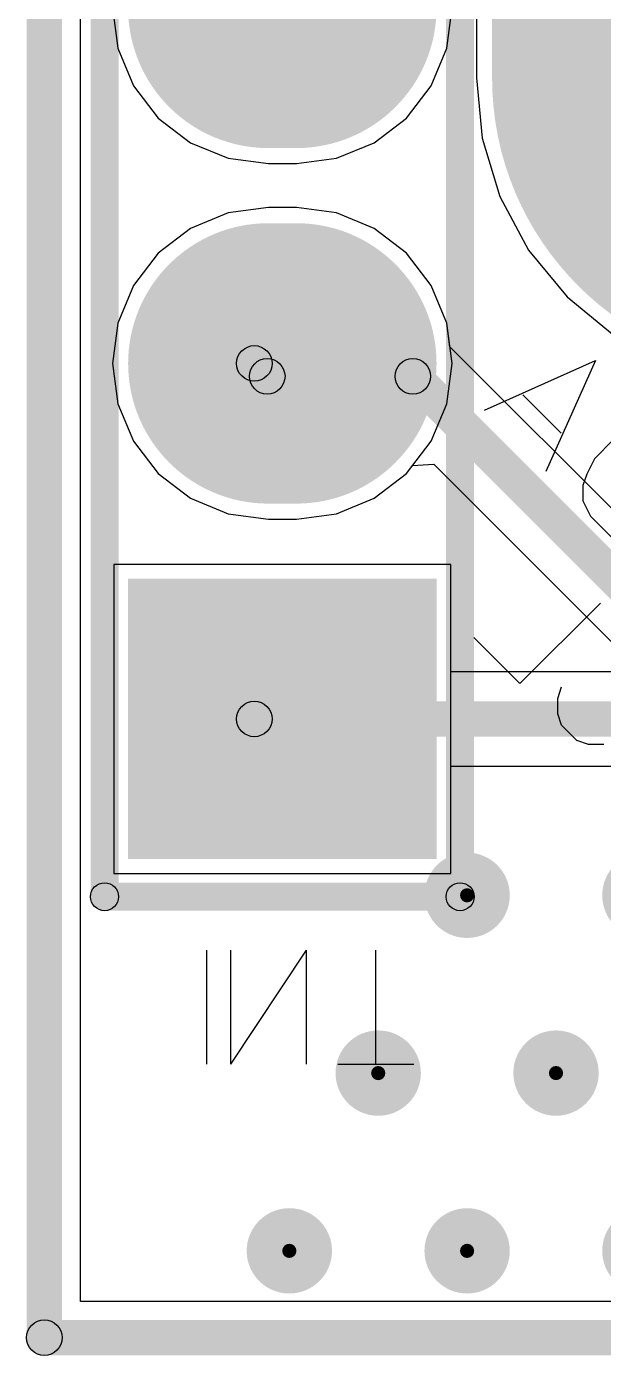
# Model space of a CAD drawing. Header units: millimetres. Extents: x -12 to 5350, y -10 to 5375.
# Drawn here: x -11.63 to -7.51, y -9.63 to -0.13 of the extents above; entities that cross this region are included whole.
import ezdxf

# ---------------------------------------------------------------- set-up
doc = ezdxf.new("R2010")
doc.units = ezdxf.units.MM
for name, color, linetype in [('BottomLayer', 5, 'Continuous'), ('BottomOverlay', 54, 'Continuous'), ('BottomSolder', 6, 'Continuous'), ('KeepOutLayer', 6, 'Continuous'), ('MultiLayer', 9, 'Continuous'), ('PadHoleLayer', 156, 'Continuous'), ('TopLayer', 1, 'Continuous'), ('TopOverlay', 2, 'Continuous'), ('TopSolder', 216, 'Continuous'), ('ViaHoleLayer', 16, 'Continuous')]:
    doc.layers.add(name, color=color, linetype=linetype)

# ---------------------------------------------------------------- blocks, each defined once
blk = doc.blocks.new('HDR1X5_109')
at = {"layer": 'BottomLayer'}
blk.add_hatch(color=5, dxfattribs=at).paths.add_polyline_path([(-0.9, 1), (0.9, 1), (0.9, -1), (-0.9, -1)])
h = blk.add_hatch(color=5, dxfattribs=at)
edge = h.paths.add_edge_path()
edge.add_arc((2.54, -0.1), 0.9, 180, 360)
edge.add_line((3.44, -0.1), (3.44, 0.1))
edge.add_arc((2.54, 0.1), 0.9, 0, 180)
edge.add_line((1.64, 0.1), (1.64, -0.1))
h = blk.add_hatch(color=5, dxfattribs=at)
edge = h.paths.add_edge_path()
edge.add_arc((5.08, -0.1), 0.9, 180, 360)
edge.add_line((5.98, -0.1), (5.98, 0.1))
edge.add_arc((5.08, 0.1), 0.9, 0, 180)
edge.add_line((4.18, 0.1), (4.18, -0.1))
at = {"layer": 'BottomSolder'}
blk.add_hatch(color=6, dxfattribs=at).paths.add_polyline_path([(-1.0016, 1.1016), (1.0016, 1.1016), (1.0016, -1.1016), (-1.0016, -1.1016)])
h = blk.add_hatch(color=6, dxfattribs=at)
edge = h.paths.add_edge_path()
edge.add_arc((2.54, -0.1), 1.0016, 180, 360)
edge.add_line((3.5416, -0.1), (3.5416, 0.1))
edge.add_arc((2.54, 0.1), 1.0016, 0, 180)
edge.add_line((1.5384, 0.1), (1.5384, -0.1))
h = blk.add_hatch(color=6, dxfattribs=at)
edge = h.paths.add_edge_path()
edge.add_arc((5.08, -0.1), 1.0016, 180, 360)
edge.add_line((6.0816, -0.1), (6.0816, 0.1))
edge.add_arc((5.08, 0.1), 1.0016, 0, 180)
edge.add_line((4.0784, 0.1), (4.0784, -0.1))
at = {"layer": 'MultiLayer'}
blk.add_hatch(color=9, dxfattribs=at).paths.add_polyline_path([(-0.9, 1), (0.9, 1), (0.9, -1), (-0.9, -1)])
h = blk.add_hatch(color=9, dxfattribs=at)
edge = h.paths.add_edge_path()
edge.add_arc((2.54, -0.1), 0.9, 180, 360)
edge.add_line((3.44, -0.1), (3.44, 0.1))
edge.add_arc((2.54, 0.1), 0.9, 0, 180)
edge.add_line((1.64, 0.1), (1.64, -0.1))
h = blk.add_hatch(color=9, dxfattribs=at)
edge = h.paths.add_edge_path()
edge.add_arc((5.08, -0.1), 0.9, 180, 360)
edge.add_line((5.98, -0.1), (5.98, 0.1))
edge.add_arc((5.08, 0.1), 0.9, 0, 180)
edge.add_line((4.18, 0.1), (4.18, -0.1))
at = {"layer": 'PadHoleLayer'}
h = blk.add_hatch(color=156, dxfattribs=at)
edge = h.paths.add_edge_path()
edge.add_arc((0, 0), 0.6, 0, 360)
h = blk.add_hatch(color=156, dxfattribs=at)
edge = h.paths.add_edge_path()
edge.add_arc((2.54, 0), 0.6, 0, 360)
h = blk.add_hatch(color=156, dxfattribs=at)
edge = h.paths.add_edge_path()
edge.add_arc((5.08, 0), 0.6, 0, 360)
at = {"layer": 'TopLayer'}
blk.add_hatch(color=1, dxfattribs=at).paths.add_polyline_path([(-0.9, 1), (0.9, 1), (0.9, -1), (-0.9, -1)])
h = blk.add_hatch(color=1, dxfattribs=at)
edge = h.paths.add_edge_path()
edge.add_arc((2.54, -0.1), 0.9, 180, 360)
edge.add_line((3.44, -0.1), (3.44, 0.1))
edge.add_arc((2.54, 0.1), 0.9, 0, 180)
edge.add_line((1.64, 0.1), (1.64, -0.1))
h = blk.add_hatch(color=1, dxfattribs=at)
edge = h.paths.add_edge_path()
edge.add_arc((5.08, -0.1), 0.9, 180, 360)
edge.add_line((5.98, -0.1), (5.98, 0.1))
edge.add_arc((5.08, 0.1), 0.9, 0, 180)
edge.add_line((4.18, 0.1), (4.18, -0.1))
at = {"layer": 'TopOverlay'}
h = blk.add_hatch(color=2, dxfattribs=at)
edge = h.paths.add_edge_path()
edge.add_arc((-1.27, 1.27), 0.1, 0, 360)
h = blk.add_hatch(color=2, dxfattribs=at)
edge = h.paths.add_edge_path()
edge.add_arc((-1.27, 1.27), 0.1, 0, 360)
for points in [[(-1.27, 1.17), (-1.27, 1.37), (11.43, 1.37), (11.43, 1.17)], [(-1.37, 1.27), (-1.17, 1.27), (-1.17, -1.27), (-1.37, -1.27)], [(-1.27, -1.37), (-1.27, -1.17), (11.43, -1.17), (11.43, -1.37)]]:
    blk.add_hatch(color=2, dxfattribs=at).paths.add_polyline_path(points)
h = blk.add_hatch(color=2, dxfattribs=at)
edge = h.paths.add_edge_path()
edge.add_arc((-1.27, -1.27), 0.1, 0, 360)
h = blk.add_hatch(color=2, dxfattribs=at)
edge = h.paths.add_edge_path()
edge.add_arc((-1.27, -1.27), 0.1, 0, 360)
at = {"layer": 'TopSolder'}
blk.add_hatch(color=216, dxfattribs=at).paths.add_polyline_path([(-1.0016, 1.1016), (1.0016, 1.1016), (1.0016, -1.1016), (-1.0016, -1.1016)])
h = blk.add_hatch(color=216, dxfattribs=at)
edge = h.paths.add_edge_path()
edge.add_arc((2.54, -0.1), 1.0016, 180, 360)
edge.add_line((3.5416, -0.1), (3.5416, 0.1))
edge.add_arc((2.54, 0.1), 1.0016, 0, 180)
edge.add_line((1.5384, 0.1), (1.5384, -0.1))
h = blk.add_hatch(color=216, dxfattribs=at)
edge = h.paths.add_edge_path()
edge.add_arc((5.08, -0.1), 1.0016, 180, 360)
edge.add_line((6.0816, -0.1), (6.0816, 0.1))
edge.add_arc((5.08, 0.1), 1.0016, 0, 180)
edge.add_line((4.0784, 0.1), (4.0784, -0.1))
at = {"layer": 'TopOverlay'}
for centre in [(-1.27, 1.27), (-1.27, 1.27), (-1.27, -1.27), (-1.27, -1.27)]:
    blk.add_circle(centre, 0.1, dxfattribs=at)
blk = doc.blocks.new('R_____E_______115')
at = {"layer": 'BottomLayer'}
h = blk.add_hatch(color=5, dxfattribs=at)
edge = h.paths.add_edge_path()
edge.add_arc((6.2, -0.5), 2, 180, 360)
edge.add_line((8.2, -0.5), (8.2, 0.5))
edge.add_arc((6.2, 0.5), 2, 0, 180)
edge.add_line((4.2, 0.5), (4.2, -0.5))
at = {"layer": 'BottomSolder'}
h = blk.add_hatch(color=6, dxfattribs=at)
edge = h.paths.add_edge_path()
edge.add_arc((6.2, -0.5), 2.1016, 180, 360)
edge.add_line((8.3016, -0.5), (8.3016, 0.5))
edge.add_arc((6.2, 0.5), 2.1016, 0, 180)
edge.add_line((4.0984, 0.5), (4.0984, -0.5))
at = {"layer": 'MultiLayer'}
h = blk.add_hatch(color=9, dxfattribs=at)
edge = h.paths.add_edge_path()
edge.add_arc((6.2, -0.5), 2, 180, 360)
edge.add_line((8.2, -0.5), (8.2, 0.5))
edge.add_arc((6.2, 0.5), 2, 0, 180)
edge.add_line((4.2, 0.5), (4.2, -0.5))
at = {"layer": 'TopLayer'}
h = blk.add_hatch(color=1, dxfattribs=at)
edge = h.paths.add_edge_path()
edge.add_arc((6.2, -0.5), 2, 180, 360)
edge.add_line((8.2, -0.5), (8.2, 0.5))
edge.add_arc((6.2, 0.5), 2, 0, 180)
edge.add_line((4.2, 0.5), (4.2, -0.5))
at = {"layer": 'TopSolder'}
h = blk.add_hatch(color=216, dxfattribs=at)
edge = h.paths.add_edge_path()
edge.add_arc((6.2, -0.5), 2.1016, 180, 360)
edge.add_line((8.3016, -0.5), (8.3016, 0.5))
edge.add_arc((6.2, 0.5), 2.1016, 0, 180)
edge.add_line((4.0984, 0.5), (4.0984, -0.5))

msp = doc.modelspace()

# ---------------------------------------------------------------- hatches: boundary and pattern name
at = {"layer": 'BottomLayer'}
h = msp.add_hatch(color=5, dxfattribs=at)
edge = h.paths.add_edge_path()
edge.add_arc((-8.48, -6.34), 0.3048, 0, 360)
h = msp.add_hatch(color=5, dxfattribs=at)
edge = h.paths.add_edge_path()
edge.add_arc((-7.21, -6.34), 0.3048, 0, 360)
h = msp.add_hatch(color=5, dxfattribs=at)
edge = h.paths.add_edge_path()
edge.add_arc((-9.115, -7.61), 0.3048, 0, 360)
h = msp.add_hatch(color=5, dxfattribs=at)
edge = h.paths.add_edge_path()
edge.add_arc((-7.845, -7.61), 0.3048, 0, 360)
h = msp.add_hatch(color=5, dxfattribs=at)
edge = h.paths.add_edge_path()
edge.add_arc((-9.75, -8.88), 0.3048, 0, 360)
h = msp.add_hatch(color=5, dxfattribs=at)
edge = h.paths.add_edge_path()
edge.add_arc((-8.48, -8.88), 0.3048, 0, 360)
h = msp.add_hatch(color=5, dxfattribs=at)
edge = h.paths.add_edge_path()
edge.add_arc((-7.21, -8.88), 0.3048, 0, 360)
at = {"layer": 'BottomSolder'}
h = msp.add_hatch(color=6, dxfattribs=at)
edge = h.paths.add_edge_path()
edge.add_arc((-8.48, -6.34), 0.0508, 0, 360)
h = msp.add_hatch(color=6, dxfattribs=at)
edge = h.paths.add_edge_path()
edge.add_arc((-9.115, -7.61), 0.0508, 0, 360)
h = msp.add_hatch(color=6, dxfattribs=at)
edge = h.paths.add_edge_path()
edge.add_arc((-7.845, -7.61), 0.0508, 0, 360)
h = msp.add_hatch(color=6, dxfattribs=at)
edge = h.paths.add_edge_path()
edge.add_arc((-9.75, -8.88), 0.0508, 0, 360)
h = msp.add_hatch(color=6, dxfattribs=at)
edge = h.paths.add_edge_path()
edge.add_arc((-8.48, -8.88), 0.0508, 0, 360)
at = {"layer": 'KeepOutLayer'}
for points in [[(-11.373, -9.5), (-11.627, -9.5), (-11.627, 9.5), (-11.373, 9.5)], [(-11.5, -9.627), (-11.5, -9.373), (11.5, -9.373), (11.5, -9.627)]]:
    msp.add_hatch(color=6, dxfattribs=at).paths.add_polyline_path(points)
h = msp.add_hatch(color=6, dxfattribs=at)
edge = h.paths.add_edge_path()
edge.add_arc((-11.5, -9.5), 0.127, 0, 360)
h = msp.add_hatch(color=6, dxfattribs=at)
edge = h.paths.add_edge_path()
edge.add_arc((-11.5, -9.5), 0.127, 0, 360)
at = {"layer": 'TopLayer'}
h = msp.add_hatch(color=1, dxfattribs=at)
edge = h.paths.add_edge_path()
edge.add_arc((-10, -2.54), 0.127, 0, 360)
for points in [[(-10.0898, -2.6298), (-9.9102, -2.4502), (-9.818, -2.5424), (-9.9976, -2.722)], [(-9.9078, -2.7592), (-9.9078, -2.5052), (-8.8678, -2.5052), (-8.8678, -2.7592)], [(-8.9576, -2.722), (-8.778, -2.5424), (-7.1102, -4.2102), (-7.2898, -4.3898)], [(-10, -5.207), (-10, -4.953), (1.3, -4.953), (1.3, -5.207)]]:
    msp.add_hatch(color=1, dxfattribs=at).paths.add_polyline_path(points)
h = msp.add_hatch(color=1, dxfattribs=at)
edge = h.paths.add_edge_path()
edge.add_arc((-9.9078, -2.6322), 0.127, 0, 360)
h = msp.add_hatch(color=1, dxfattribs=at)
edge = h.paths.add_edge_path()
edge.add_arc((-9.9078, -2.6322), 0.127, 0, 360)
h = msp.add_hatch(color=1, dxfattribs=at)
edge = h.paths.add_edge_path()
edge.add_arc((-8.8678, -2.6322), 0.127, 0, 360)
h = msp.add_hatch(color=1, dxfattribs=at)
edge = h.paths.add_edge_path()
edge.add_arc((-8.8678, -2.6322), 0.127, 0, 360)
h = msp.add_hatch(color=1, dxfattribs=at)
edge = h.paths.add_edge_path()
edge.add_arc((-10, -5.08), 0.127, 0, 360)
h = msp.add_hatch(color=1, dxfattribs=at)
edge = h.paths.add_edge_path()
edge.add_arc((-8.48, -6.34), 0.3048, 0, 360)
h = msp.add_hatch(color=1, dxfattribs=at)
edge = h.paths.add_edge_path()
edge.add_arc((-7.21, -6.34), 0.3048, 0, 360)
h = msp.add_hatch(color=1, dxfattribs=at)
edge = h.paths.add_edge_path()
edge.add_arc((-9.115, -7.61), 0.3048, 0, 360)
h = msp.add_hatch(color=1, dxfattribs=at)
edge = h.paths.add_edge_path()
edge.add_arc((-7.845, -7.61), 0.3048, 0, 360)
h = msp.add_hatch(color=1, dxfattribs=at)
edge = h.paths.add_edge_path()
edge.add_arc((-9.75, -8.88), 0.3048, 0, 360)
h = msp.add_hatch(color=1, dxfattribs=at)
edge = h.paths.add_edge_path()
edge.add_arc((-8.48, -8.88), 0.3048, 0, 360)
h = msp.add_hatch(color=1, dxfattribs=at)
edge = h.paths.add_edge_path()
edge.add_arc((-7.21, -8.88), 0.3048, 0, 360)
at = {"layer": 'TopSolder'}
h = msp.add_hatch(color=216, dxfattribs=at)
edge = h.paths.add_edge_path()
edge.add_arc((-8.48, -6.34), 0.0508, 0, 360)
h = msp.add_hatch(color=216, dxfattribs=at)
edge = h.paths.add_edge_path()
edge.add_arc((-9.115, -7.61), 0.0508, 0, 360)
h = msp.add_hatch(color=216, dxfattribs=at)
edge = h.paths.add_edge_path()
edge.add_arc((-7.845, -7.61), 0.0508, 0, 360)
h = msp.add_hatch(color=216, dxfattribs=at)
edge = h.paths.add_edge_path()
edge.add_arc((-9.75, -8.88), 0.0508, 0, 360)
h = msp.add_hatch(color=216, dxfattribs=at)
edge = h.paths.add_edge_path()
edge.add_arc((-8.48, -8.88), 0.0508, 0, 360)
at = {"layer": 'ViaHoleLayer'}
h = msp.add_hatch(color=16, dxfattribs=at)
edge = h.paths.add_edge_path()
edge.add_arc((-8.48, -6.34), 0.1524, 0, 360)
h = msp.add_hatch(color=16, dxfattribs=at)
edge = h.paths.add_edge_path()
edge.add_arc((-9.115, -7.61), 0.1524, 0, 360)
h = msp.add_hatch(color=16, dxfattribs=at)
edge = h.paths.add_edge_path()
edge.add_arc((-7.845, -7.61), 0.1524, 0, 360)
h = msp.add_hatch(color=16, dxfattribs=at)
edge = h.paths.add_edge_path()
edge.add_arc((-9.75, -8.88), 0.1524, 0, 360)
h = msp.add_hatch(color=16, dxfattribs=at)
edge = h.paths.add_edge_path()
edge.add_arc((-8.48, -8.88), 0.1524, 0, 360)

# ---------------------------------------------------------------- linework, layer by layer
at = {"layer": 'BottomLayer'}
for p, q in [((-11.241, -9.241), (-11.241, 9.241)), ((-8.4139, 0.5), (-8.4139, -0.5)), ((-11.0127, 0), (-10.9748, -0.288)), ((-8.6252, -0.288), (-8.5873, 0)), ((-10.9748, -0.288), (-10.8636, -0.5564)), ((-8.7364, -0.5564), (-8.6252, -0.288)), ((-10.8636, -0.5564), (-10.6868, -0.7868)), ((-8.9132, -0.7868), (-8.7364, -0.5564)), ((-8.4139, -0.5), (-8.3713, -0.9319)), ((-10.6868, -0.7868), (-10.4564, -0.9636)), ((-9.1436, -0.9636), (-8.9132, -0.7868)), ((-8.3713, -0.9319), (-8.2453, -1.3472)), ((-10.4564, -0.9636), (-10.188, -1.0748)), ((-9.412, -1.0748), (-9.1436, -0.9636)), ((-10.188, -1.0748), (-9.9, -1.1127)), ((-9.9, -1.1127), (-9.7, -1.1127)), ((-9.7, -1.1127), (-9.412, -1.0748)), ((-8.2453, -1.3472), (-8.0408, -1.73)), ((-10.188, -1.4652), (-10.4564, -1.5764)), ((-9.9, -1.4273), (-10.188, -1.4652)), ((-9.7, -1.4273), (-9.9, -1.4273)), ((-9.412, -1.4652), (-9.7, -1.4273)), ((-9.1436, -1.5764), (-9.412, -1.4652)), ((-10.4564, -1.5764), (-10.6868, -1.7532)), ((-8.9132, -1.7532), (-9.1436, -1.5764)), ((-10.6868, -1.7532), (-10.8636, -1.9836)), ((-8.7364, -1.9836), (-8.9132, -1.7532)), ((-8.0408, -1.73), (-7.7654, -2.0654)), ((-10.8636, -1.9836), (-10.9748, -2.252)), ((-8.6252, -2.252), (-8.7364, -1.9836)), ((-7.7654, -2.0654), (-7.43, -2.3408)), ((-10.9748, -2.252), (-11.0127, -2.54)), ((-8.5873, -2.54), (-8.6252, -2.252)), ((-11.0127, -2.54), (-10.9748, -2.828)), ((-8.6252, -2.828), (-8.5873, -2.54)), ((-10.9748, -2.828), (-10.8636, -3.0964)), ((-8.7364, -3.0964), (-8.6252, -2.828)), ((-10.8636, -3.0964), (-10.6868, -3.3268)), ((-8.9132, -3.3268), (-8.7364, -3.0964)), ((-10.6868, -3.3268), (-10.4564, -3.5036)), ((-9.1436, -3.5036), (-8.9132, -3.3268)), ((-10.4564, -3.5036), (-10.188, -3.6148)), ((-9.412, -3.6148), (-9.1436, -3.5036)), ((-10.188, -3.6148), (-9.9, -3.6527)), ((-9.9, -3.6527), (-9.7, -3.6527)), ((-9.7, -3.6527), (-9.412, -3.6148)), ((-8.5968, -3.9768), (-11.0032, -3.9768)), ((-11.0032, -3.9768), (-11.0032, -6.1832)), ((-8.5968, -6.1832), (-8.5968, -3.9768)), ((-11.0032, -6.1832), (-8.5968, -6.1832)), ((11.241, -9.241), (-11.241, -9.241))]:
    msp.add_line(p, q, dxfattribs=at)
at = {"layer": 'BottomOverlay'}
for p, q in [((-8.3559, -2.8737), (-7.5624, -2.518)), ((-7.5624, -2.518), (-7.9181, -3.3115)), ((-7.8087, -3.0379), (-8.0823, -2.7643)), ((-7.4338, -3.0844), (-7.5706, -3.2212)), ((-7.5706, -3.2212), (-7.6253, -3.3307)), ((-7.6253, -3.3307), (-7.6527, -3.4128)), ((-7.6527, -3.4128), (-7.6527, -3.5222)), ((-7.6527, -3.5222), (-7.598, -3.6317)), ((-7.598, -3.6317), (-7.4064, -3.8232)), ((-7.5283, -4.2521), (-8.1029, -4.8267)), ((-8.1029, -4.8267), (-8.4313, -4.4984)), ((-7.832, -4.9334), (-7.8047, -4.8513)), ((-7.832, -5.0429), (-7.832, -4.9334)), ((-7.8047, -5.125), (-7.832, -5.0429)), ((-7.6952, -5.2344), (-7.8047, -5.125)), ((-7.6131, -5.2618), (-7.6952, -5.2344)), ((-7.5037, -5.2618), (-7.6131, -5.2618)), ((-10.3393, -7.5452), (-10.3393, -6.7326)), ((-10.1691, -7.5452), (-10.1691, -6.7326)), ((-10.1691, -7.5452), (-9.6273, -6.7326)), ((-9.6273, -7.5452), (-9.6273, -6.7326)), ((-9.132, -7.5452), (-9.132, -6.7326)), ((-9.4029, -7.5452), (-8.8611, -7.5452))]:
    msp.add_line(p, q, dxfattribs=at)
at = {"layer": 'KeepOutLayer'}
msp.add_circle((-11.5, -9.5), 0.127, dxfattribs=at)
msp.add_circle((-11.5, -9.5), 0.127, dxfattribs=at)
at = {"layer": 'TopLayer'}
for p, q in [((-11.241, -9.241), (-11.241, 9.241)), ((-8.4139, 0.5), (-8.4139, -0.5)), ((-11.0127, 0), (-10.9748, -0.288)), ((-8.6252, -0.288), (-8.5873, 0)), ((-10.9748, -0.288), (-10.8636, -0.5564)), ((-8.7364, -0.5564), (-8.6252, -0.288)), ((-10.8636, -0.5564), (-10.6868, -0.7868)), ((-8.9132, -0.7868), (-8.7364, -0.5564)), ((-8.4139, -0.5), (-8.3713, -0.9319)), ((-10.6868, -0.7868), (-10.4564, -0.9636)), ((-9.1436, -0.9636), (-8.9132, -0.7868)), ((-8.3713, -0.9319), (-8.2453, -1.3472)), ((-10.4564, -0.9636), (-10.188, -1.0748)), ((-9.412, -1.0748), (-9.1436, -0.9636)), ((-10.188, -1.0748), (-9.9, -1.1127)), ((-9.9, -1.1127), (-9.7, -1.1127)), ((-9.7, -1.1127), (-9.412, -1.0748)), ((-8.2453, -1.3472), (-8.0408, -1.73)), ((-10.188, -1.4652), (-10.4564, -1.5764)), ((-9.9, -1.4273), (-10.188, -1.4652)), ((-9.7, -1.4273), (-9.9, -1.4273)), ((-9.412, -1.4652), (-9.7, -1.4273)), ((-9.1436, -1.5764), (-9.412, -1.4652)), ((-10.4564, -1.5764), (-10.6868, -1.7532)), ((-8.9132, -1.7532), (-9.1436, -1.5764)), ((-10.6868, -1.7532), (-10.8636, -1.9836)), ((-8.7364, -1.9836), (-8.9132, -1.7532)), ((-8.0408, -1.73), (-7.7654, -2.0654)), ((-10.8636, -1.9836), (-10.9748, -2.252)), ((-8.6252, -2.252), (-8.7364, -1.9836)), ((-7.7654, -2.0654), (-7.43, -2.3408)), ((-10.9748, -2.252), (-11.0127, -2.54)), ((-8.603, -2.4209), (-8.6252, -2.252)), ((-7.0605, -3.9633), (-8.603, -2.4209)), ((-11.0127, -2.54), (-10.9748, -2.828)), ((-10.9748, -2.828), (-10.8636, -3.0964)), ((-10.8636, -3.0964), (-10.6868, -3.3268)), ((-8.9132, -3.3268), (-8.869, -3.2692)), ((-8.869, -3.2692), (-8.7169, -3.2592)), ((-8.7169, -3.2592), (-7.4381, -4.5381)), ((-10.6868, -3.3268), (-10.4564, -3.5036)), ((-9.1436, -3.5036), (-8.9132, -3.3268)), ((-10.4564, -3.5036), (-10.188, -3.6148)), ((-9.412, -3.6148), (-9.1436, -3.5036)), ((-10.188, -3.6148), (-9.9, -3.6527)), ((-9.9, -3.6527), (-9.7, -3.6527)), ((-9.7, -3.6527), (-9.412, -3.6148)), ((-8.5968, -3.9768), (-11.0032, -3.9768)), ((-11.0032, -3.9768), (-11.0032, -6.1832)), ((-8.5968, -4.7433), (-8.5968, -3.9768)), ((-7.3855, -4.7433), (-8.5968, -4.7433)), ((-8.5968, -6.1832), (-8.5968, -5.4167)), ((-8.5968, -5.4167), (0.9006, -5.4167)), ((-11.0032, -6.1832), (-8.5968, -6.1832)), ((11.241, -9.241), (-11.241, -9.241))]:
    msp.add_line(p, q, dxfattribs=at)
for centre in [(-10, -2.54), (-9.9078, -2.6322), (-9.9078, -2.6322), (-8.8678, -2.6322), (-8.8678, -2.6322), (-10, -5.08)]:
    msp.add_circle(centre, 0.127, dxfattribs=at)

# ---------------------------------------------------------------- block references
for name, p, rotation in [('R_____E_______115', (0, 0), 180), ('HDR1X5_109', (-9.8, -5.08), 90)]:
    msp.add_blockref(name, p, dxfattribs=dict(rotation=rotation))

doc.saveas('drawing.dxf')
